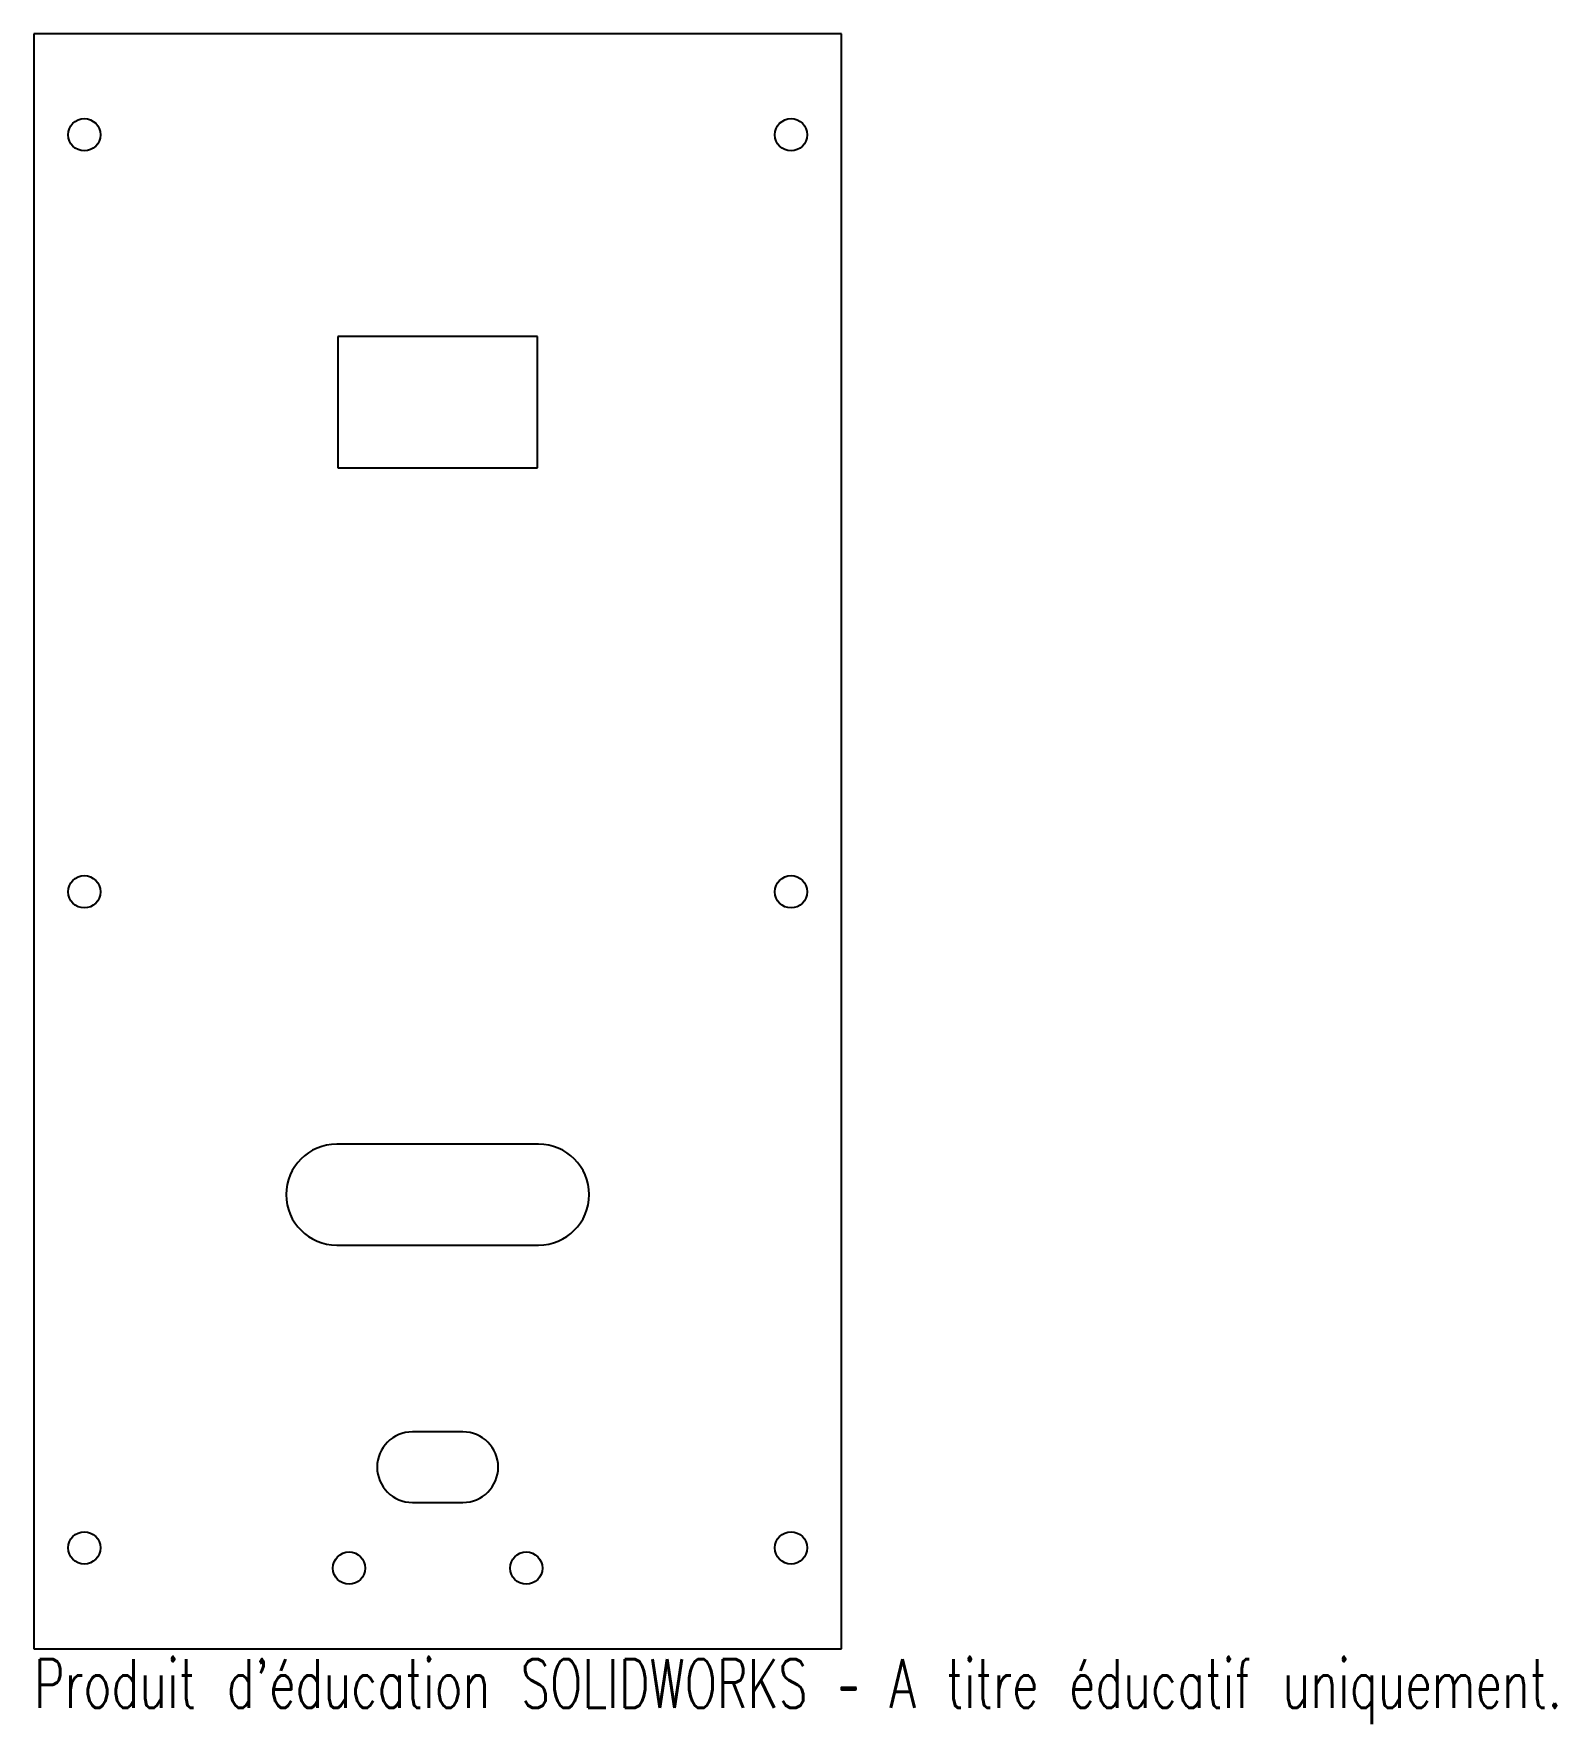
# Model space of a CAD drawing. Header units: millimetres. Extents: x 0 to 151, y -7 to 160.
import ezdxf

# ---------------------------------------------------------------- set-up
doc = ezdxf.new("R2010")
doc.units = ezdxf.units.MM
doc.styles.add('SLDTEXTSTYLE0', font='TXT', dxfattribs={"width": 0.7, "bigfont": 'bigfont'})

msp = doc.modelspace()

# ---------------------------------------------------------------- linework, layer by layer
at = {"color": 7, "linetype": 'Continuous', "lineweight": 25}
for p, q in [((80, 160), (0, 160)), ((0, 160), (0, 0)), ((80, 0), (80, 160)), ((49.9, 130), (30.1, 130)), ((30.1, 130), (30.1, 117)), ((49.9, 117), (49.9, 130)), ((30.1, 117), (49.9, 117)), ((50, 50), (30, 50)), ((30, 40), (50, 40)), ((42.5, 21.5), (37.5, 21.5)), ((37.5, 14.5), (42.5, 14.5)), ((0, 0), (80, 0))]:
    msp.add_line(p, q, dxfattribs=at)
for centre in [(5, 150), (75, 150), (5, 75), (75, 75), (5, 10), (75, 10), (31.225, 8), (48.775, 8)]:
    msp.add_circle(centre, 1.6, dxfattribs=at)
for centre, radius, start, end in [((30, 45), 5, 90, 270), ((50, 45), 5, 270, 90), ((37.5, 18), 3.5, 90, 270), ((42.5, 18), 3.5, 270, 90)]:
    msp.add_arc(centre, radius, start, end, dxfattribs=at)

# ---------------------------------------------------------------- texts
at = {"color": 7, "linetype": 'Continuous', "insert": (0, -1.02), "char_height": 4.83362, "attachment_point": 1, "style": 'SLDTEXTSTYLE0'}
msp.add_mtext("Produit d'éducation SOLIDWORKS – A titre éducatif uniquement.", dxfattribs=at)

doc.saveas('drawing.dxf')
